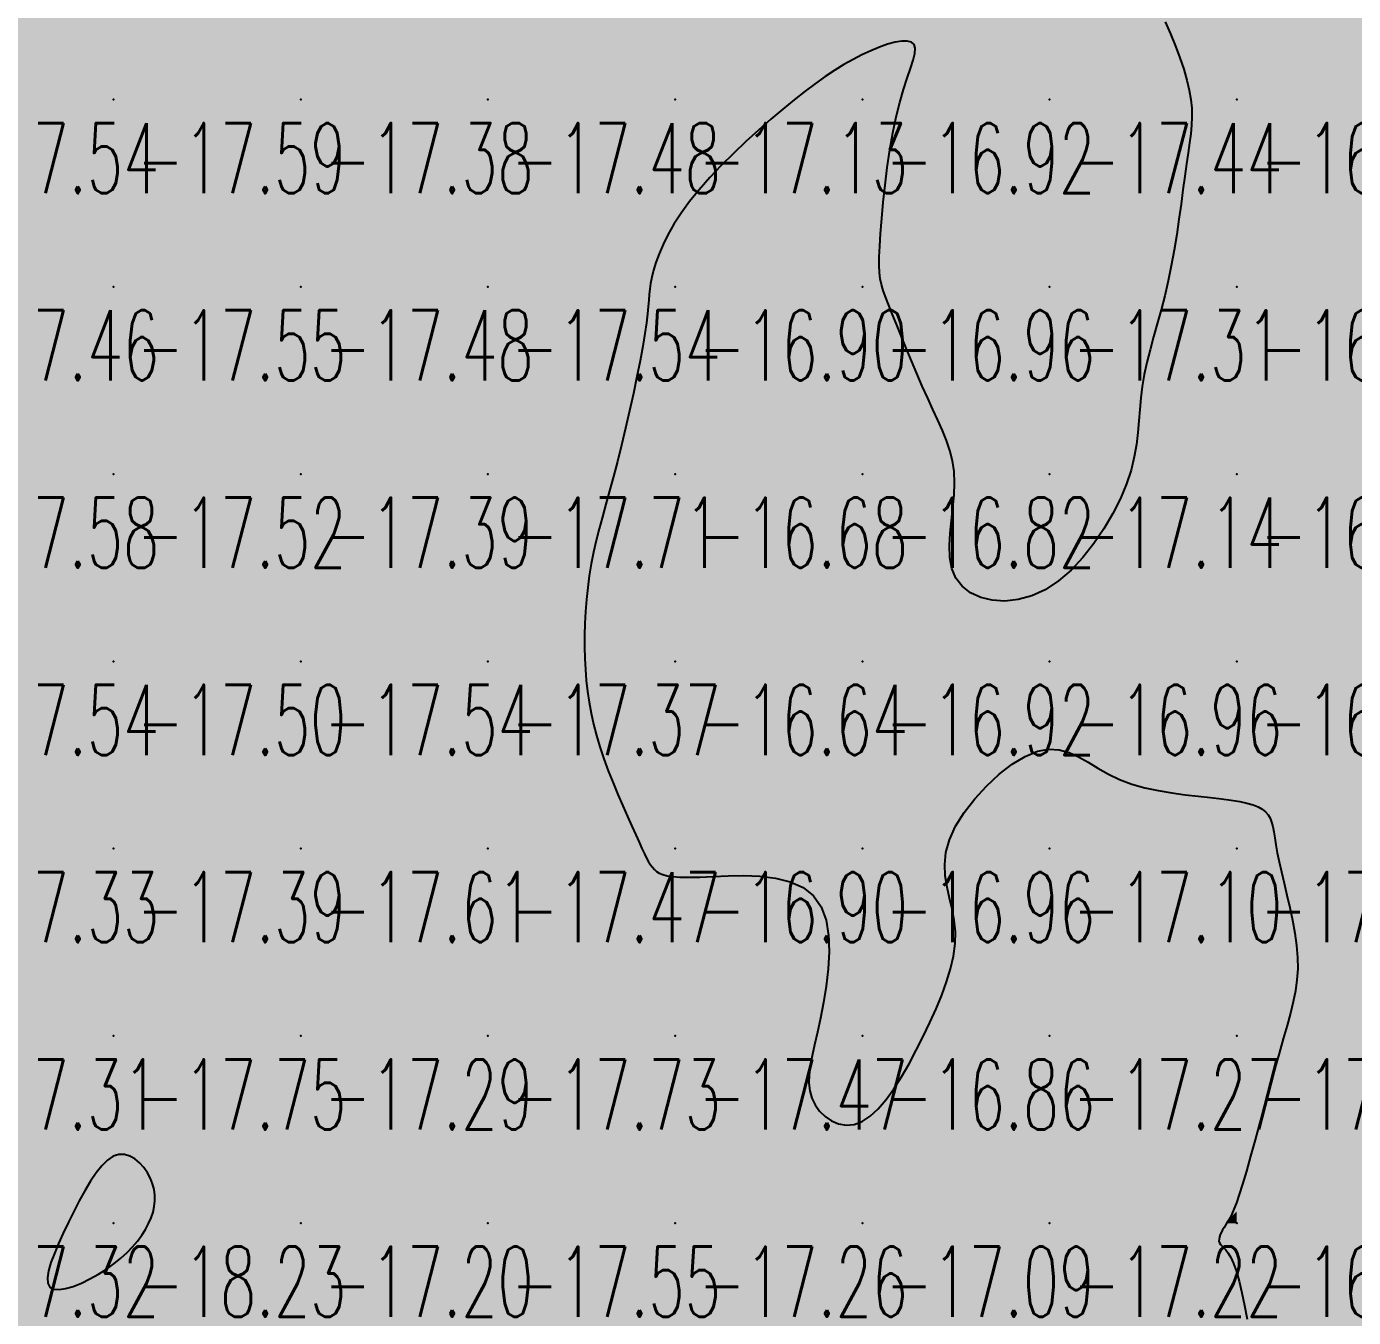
# Model space of a CAD drawing. Header units: millimetres. Extents: x 88261 to 90953, y 390274 to 392322.
# Drawn here: x 89345.6 to 89416.5, y 391672.2 to 391741.1 of the extents above; entities that cross this region are included whole.
import ezdxf
from ezdxf.enums import TextEntityAlignment as Align

# ---------------------------------------------------------------- set-up
doc = ezdxf.new("R2010")
doc.units = ezdxf.units.MM
doc.header["$LTSCALE"] = 25
for name, color, linetype in [('CN_03_00', 7, 'Continuous'), ('COTEAlt', 7, 'Continuous'), ('TN_COLORIAGE', 7, 'Continuous')]:
    doc.layers.add(name, color=color, linetype=linetype)
doc.styles.add('Simplex 1.0', font='Simplex.shx', dxfattribs={"width": 0.99, "height": 2.5})
doc.styles.get("Standard").update_dxf_attribs({"font": 'times.ttf'})

# ---------------------------------------------------------------- blocks, each defined once
blk = doc.blocks.new('COTE')
at = {"color": 0}
blk.add_point((0, 0), dxfattribs=at)
at = {"layer": 'COTEAlt'}
blk.add_attdef('ALT', text='', height=3.75, dxfattribs=at).set_placement((1.25, -1.25), align=Align.TOP_LEFT)

msp = doc.modelspace()

# ---------------------------------------------------------------- linework, layer by layer
at = {"layer": 'CN_03_00', "elevation": -17, "flags": 128}
msp.add_lwpolyline([(89406.431, 391741.391), (89406.714, 391740.742), (89406.976, 391740.098), (89407.212, 391739.467), (89407.416, 391738.858), (89407.585, 391738.279), (89407.713, 391737.739), (89407.798, 391737.241), (89407.843, 391736.775), (89407.853, 391736.326), (89407.833, 391735.879), (89407.789, 391735.418), (89407.726, 391734.929), (89407.649, 391734.397), (89407.563, 391733.806), (89407.473, 391733.147), (89407.377, 391732.427), (89407.274, 391731.659), (89407.163, 391730.856), (89407.04, 391730.031), (89406.904, 391729.197), (89406.753, 391728.366), (89406.586, 391727.553), (89406.402, 391726.766), (89406.206, 391726.006), (89406.006, 391725.273), (89405.809, 391724.563), (89405.622, 391723.875), (89405.453, 391723.207), (89405.309, 391722.558), (89405.196, 391721.925), (89405.119, 391721.306), (89405.066, 391720.694), (89405.02, 391720.081), (89404.967, 391719.458), (89404.89, 391718.819), (89404.773, 391718.154), (89404.601, 391717.457), (89404.359, 391716.719), (89404.034, 391715.937), (89403.631, 391715.129), (89403.157, 391714.32), (89402.621, 391713.533), (89402.032, 391712.79), (89401.396, 391712.116), (89400.722, 391711.535), (89400.019, 391711.068), (89399.297, 391710.736), (89398.571, 391710.536), (89397.863, 391710.459), (89397.191, 391710.5), (89396.573, 391710.651), (89396.03, 391710.905), (89395.58, 391711.254), (89395.242, 391711.69), (89395.029, 391712.207), (89394.923, 391712.788), (89394.899, 391713.419), (89394.935, 391714.083), (89395.005, 391714.766), (89395.085, 391715.452), (89395.15, 391716.124), (89395.177, 391716.768), (89395.146, 391717.372), (89395.059, 391717.943), (89394.923, 391718.493), (89394.744, 391719.031), (89394.529, 391719.569), (89394.286, 391720.118), (89394.02, 391720.689), (89393.739, 391721.294), (89393.449, 391721.939), (89393.156, 391722.611), (89392.866, 391723.294), (89392.583, 391723.971), (89392.314, 391724.627), (89392.065, 391725.244), (89391.84, 391725.805), (89391.646, 391726.294), (89391.487, 391726.703), (89391.361, 391727.05), (89391.266, 391727.364), (89391.2, 391727.672), (89391.161, 391728.003), (89391.146, 391728.383), (89391.153, 391728.841), (89391.18, 391729.404), (89391.224, 391730.091), (89391.286, 391730.884), (89391.366, 391731.754), (89391.465, 391732.676), (89391.583, 391733.621), (89391.72, 391734.562), (89391.877, 391735.471), (89392.054, 391736.322), (89392.25, 391737.092), (89392.452, 391737.777), (89392.647, 391738.379), (89392.82, 391738.899), (89392.957, 391739.337), (89393.045, 391739.696), (89393.068, 391739.977), (89393.013, 391740.18), (89392.869, 391740.308), (89392.645, 391740.367), (89392.351, 391740.363), (89391.998, 391740.303), (89391.598, 391740.192), (89391.163, 391740.038), (89390.702, 391739.848), (89390.229, 391739.626), (89389.751, 391739.379), (89389.268, 391739.106), (89388.774, 391738.802), (89388.265, 391738.466), (89387.738, 391738.094), (89387.188, 391737.683), (89386.612, 391737.231), (89386.004, 391736.734), (89385.363, 391736.192), (89384.701, 391735.611), (89384.029, 391735), (89383.363, 391734.367), (89382.714, 391733.721), (89382.097, 391733.071), (89381.525, 391732.424), (89381.01, 391731.79), (89380.564, 391731.176), (89380.184, 391730.587), (89379.865, 391730.025), (89379.602, 391729.495), (89379.389, 391728.999), (89379.221, 391728.541), (89379.093, 391728.125), (89379, 391727.754), (89378.936, 391727.427), (89378.894, 391727.127), (89378.865, 391726.835), (89378.841, 391726.528), (89378.814, 391726.187), (89378.777, 391725.79), (89378.721, 391725.317), (89378.638, 391724.748), (89378.523, 391724.068), (89378.377, 391723.293), (89378.207, 391722.445), (89378.017, 391721.549), (89377.812, 391720.625), (89377.598, 391719.697), (89377.379, 391718.787), (89377.161, 391717.918), (89376.948, 391717.107), (89376.743, 391716.351), (89376.547, 391715.64), (89376.362, 391714.965), (89376.19, 391714.317), (89376.032, 391713.687), (89375.89, 391713.066), (89375.766, 391712.444), (89375.662, 391711.815), (89375.577, 391711.179), (89375.51, 391710.54), (89375.46, 391709.9), (89375.428, 391709.263), (89375.412, 391708.632), (89375.411, 391708.01), (89375.426, 391707.399), (89375.455, 391706.803), (89375.5, 391706.217), (89375.564, 391705.637), (89375.648, 391705.059), (89375.754, 391704.478), (89375.884, 391703.89), (89376.041, 391703.29), (89376.227, 391702.675), (89376.441, 391702.041), (89376.678, 391701.399), (89376.931, 391700.758), (89377.19, 391700.131), (89377.448, 391699.528), (89377.698, 391698.961), (89377.932, 391698.44), (89378.142, 391697.978), (89378.322, 391697.581), (89378.476, 391697.247), (89378.609, 391696.967), (89378.725, 391696.734), (89378.831, 391696.542), (89378.932, 391696.382), (89379.033, 391696.247), (89379.139, 391696.13), (89379.257, 391696.026), (89379.4, 391695.933), (89379.582, 391695.855), (89379.817, 391695.792), (89380.119, 391695.745), (89380.503, 391695.717), (89380.983, 391695.709), (89381.573, 391695.722), (89382.278, 391695.754), (89383.072, 391695.787), (89383.917, 391695.797), (89384.777, 391695.763), (89385.616, 391695.661), (89386.399, 391695.469), (89387.087, 391695.164), (89387.647, 391694.724), (89388.049, 391694.136), (89388.307, 391693.42), (89388.442, 391692.608), (89388.474, 391691.731), (89388.426, 391690.82), (89388.317, 391689.905), (89388.171, 391689.017), (89388.006, 391688.187), (89387.844, 391687.439), (89387.695, 391686.771), (89387.566, 391686.173), (89387.468, 391685.637), (89387.408, 391685.152), (89387.395, 391684.711), (89387.439, 391684.303), (89387.546, 391683.919), (89387.724, 391683.555), (89387.966, 391683.22), (89388.262, 391682.93), (89388.604, 391682.7), (89388.981, 391682.543), (89389.386, 391682.475), (89389.808, 391682.511), (89390.238, 391682.664), (89390.668, 391682.946), (89391.096, 391683.343), (89391.518, 391683.839), (89391.935, 391684.418), (89392.343, 391685.061), (89392.741, 391685.753), (89393.128, 391686.477), (89393.501, 391687.215), (89393.857, 391687.954), (89394.19, 391688.687), (89394.491, 391689.412), (89394.751, 391690.125), (89394.962, 391690.824), (89395.116, 391691.506), (89395.205, 391692.167), (89395.22, 391692.805), (89395.158, 391693.418), (89395.044, 391694.014), (89394.907, 391694.601), (89394.776, 391695.188), (89394.68, 391695.785), (89394.649, 391696.399), (89394.713, 391697.041), (89394.901, 391697.718), (89395.232, 391698.434), (89395.691, 391699.169), (89396.249, 391699.894), (89396.88, 391700.583), (89397.558, 391701.209), (89398.256, 391701.745), (89398.946, 391702.164), (89399.603, 391702.439), (89400.206, 391702.553), (89400.763, 391702.523), (89401.29, 391702.38), (89401.801, 391702.15), (89402.311, 391701.862), (89402.835, 391701.544), (89403.389, 391701.225), (89403.987, 391700.932), (89404.639, 391700.689), (89405.333, 391700.492), (89406.052, 391700.336), (89406.78, 391700.213), (89407.499, 391700.115), (89408.194, 391700.035), (89408.845, 391699.965), (89409.438, 391699.899), (89409.959, 391699.829), (89410.409, 391699.753), (89410.793, 391699.668), (89411.118, 391699.573), (89411.388, 391699.465), (89411.61, 391699.342), (89411.787, 391699.202), (89411.925, 391699.043), (89412.032, 391698.863), (89412.112, 391698.656), (89412.176, 391698.416), (89412.23, 391698.139), (89412.283, 391697.818), (89412.342, 391697.448), (89412.415, 391697.024), (89412.51, 391696.54), (89412.633, 391695.994), (89412.775, 391695.395), (89412.928, 391694.756), (89413.081, 391694.091), (89413.224, 391693.412), (89413.348, 391692.732), (89413.442, 391692.065), (89413.497, 391691.423), (89413.504, 391690.814), (89413.466, 391690.228), (89413.387, 391689.649), (89413.27, 391689.062), (89413.119, 391688.449), (89412.94, 391687.797), (89412.735, 391687.088), (89412.508, 391686.308), (89412.264, 391685.448), (89412.009, 391684.528), (89411.748, 391683.577), (89411.487, 391682.623), (89411.231, 391681.693), (89410.987, 391680.816), (89410.761, 391680.019), (89410.557, 391679.33), (89410.381, 391678.771), (89410.23, 391678.329), (89410.101, 391677.987), (89409.989, 391677.727), (89409.891, 391677.53), (89409.804, 391677.379), (89409.723, 391677.254), (89409.645, 391677.138), (89409.568, 391677.017), (89409.493, 391676.889), (89409.426, 391676.759), (89409.368, 391676.629), (89409.325, 391676.504), (89409.301, 391676.386), (89409.298, 391676.279), (89409.321, 391676.187), (89409.372, 391676.11), (89409.449, 391676.033), (89409.548, 391675.941), (89409.665, 391675.817), (89409.795, 391675.644), (89409.936, 391675.405), (89410.083, 391675.084), (89410.233, 391674.664), (89410.381, 391674.135), (89410.527, 391673.517), (89410.668, 391672.837), (89410.803, 391672.122)], dxfattribs=at)
at = {"layer": 'CN_03_00', "elevation": -18, "flags": 128}
msp.add_lwpolyline([(89347.049, 391673.714), (89347.336, 391673.691), (89347.691, 391673.746), (89348.095, 391673.867), (89348.532, 391674.044), (89348.985, 391674.264), (89349.437, 391674.516), (89349.87, 391674.789), (89350.271, 391675.074), (89350.636, 391675.367), (89350.968, 391675.667), (89351.265, 391675.972), (89351.528, 391676.281), (89351.759, 391676.592), (89351.957, 391676.903), (89352.123, 391677.214), (89352.257, 391677.523), (89352.358, 391677.829), (89352.426, 391678.133), (89352.459, 391678.436), (89352.456, 391678.737), (89352.415, 391679.037), (89352.336, 391679.336), (89352.218, 391679.634), (89352.061, 391679.928), (89351.868, 391680.208), (89351.644, 391680.46), (89351.394, 391680.67), (89351.123, 391680.824), (89350.836, 391680.908), (89350.538, 391680.908), (89350.234, 391680.812), (89349.928, 391680.608), (89349.621, 391680.308), (89349.315, 391679.926), (89349.012, 391679.476), (89348.711, 391678.972), (89348.415, 391678.43), (89348.125, 391677.863), (89347.841, 391677.285), (89347.566, 391676.712), (89347.312, 391676.155), (89347.088, 391675.626), (89346.907, 391675.137), (89346.781, 391674.701), (89346.72, 391674.329), (89346.738, 391674.033), (89346.845, 391673.825), (89347.049, 391673.714)], close=True, dxfattribs=at)
at = {"layer": 'TN_COLORIAGE', "color": 193}
for points in [[(89340.249, 391747.239, -17.436), (89340.249, 391737.239, -17.436), (89350.249, 391747.239, -17.436)], [(89340.249, 391737.239, -17.436), (89350.249, 391737.239, -17.436), (89350.249, 391747.239, -17.436)], [(89350.249, 391747.239, -17.355), (89350.249, 391737.239, -17.355), (89360.249, 391747.239, -17.355)], [(89350.249, 391737.239, -17.355), (89360.249, 391737.239, -17.355), (89360.249, 391747.239, -17.355)], [(89360.249, 391737.239, -17.527), (89370.249, 391737.239, -17.527), (89370.249, 391747.239, -17.527)], [(89360.249, 391747.239, -17.527), (89360.249, 391737.239, -17.527), (89370.249, 391747.239, -17.527)], [(89370.249, 391737.239, -17.144), (89380.249, 391737.239, -17.144), (89380.249, 391747.239, -17.144)], [(89370.249, 391747.239, -17.144), (89370.249, 391737.239, -17.144), (89380.249, 391747.239, -17.144)], [(89380.249, 391747.239, -17.23), (89380.249, 391737.239, -17.23), (89390.249, 391747.239, -17.23)], [(89390.249, 391747.239, -17), (89390.249, 391739.882, -17), (89380.249, 391737.239, -17), (89386.381, 391737.239, -17)], [(89390.249, 391747.239, -17), (89390.249, 391739.882, -17), (89400.249, 391747.239, -17), (89393.999, 391740.989, -17)], [(89400.249, 391737.239, -17), (89391.832, 391737.239, -17), (89400.249, 391747.239, -17), (89393.999, 391740.989, -17)], [(89400.249, 391737.239, -17), (89405.895, 391742.886, -17), (89400.249, 391747.239, -17), (89403.14, 391747.239, -17)], [(89405.895, 391742.886, -17.439), (89408.196, 391737.239, -17.439), (89400.249, 391737.239, -17.439)], [(89340.249, 391727.239, -17.591), (89350.249, 391727.239, -17.591), (89350.249, 391737.239, -17.591)], [(89340.249, 391737.239, -17.591), (89340.249, 391727.239, -17.591), (89350.249, 391737.239, -17.591)], [(89350.249, 391727.239, -17.385), (89360.249, 391727.239, -17.385), (89360.249, 391737.239, -17.385)], [(89350.249, 391737.239, -17.385), (89350.249, 391727.239, -17.385), (89360.249, 391737.239, -17.385)], [(89360.249, 391737.239, -17.481), (89360.249, 391727.239, -17.481), (89370.249, 391737.239, -17.481)], [(89360.249, 391727.239, -17.481), (89370.249, 391727.239, -17.481), (89370.249, 391737.239, -17.481)], [(89370.249, 391737.239, -17.131), (89370.249, 391727.239, -17.131), (89380.249, 391737.239, -17.131)], [(89370.249, 391727.239, -17), (89378.685, 391727.239, -17), (89380.249, 391737.239, -17), (89380.249, 391731.565, -17)], [(89380.249, 391731.565, -17.131), (89386.381, 391737.239, -17.131), (89380.249, 391737.239, -17.131)], [(89400.249, 391737.239, -17), (89390.996, 391727.987, -17), (89400.249, 391727.239, -17), (89391.262, 391727.239, -17)], [(89391.832, 391737.239, -17.439), (89390.996, 391727.987, -17.439), (89400.249, 391737.239, -17.439)], [(89400.249, 391737.239, -17), (89408.196, 391737.239, -17), (89400.249, 391727.239, -17), (89407.599, 391734.59, -17)], [(89406.785, 391727.239, -17.314), (89407.599, 391734.59, -17.314), (89400.249, 391727.239, -17.314)], [(89340.249, 391717.239, -17.545), (89350.249, 391717.239, -17.545), (89350.249, 391727.239, -17.545)], [(89340.249, 391727.239, -17.545), (89340.249, 391717.239, -17.545), (89350.249, 391727.239, -17.545)], [(89350.249, 391727.239, -17.484), (89350.249, 391717.239, -17.484), (89360.249, 391727.239, -17.484)], [(89350.249, 391717.239, -17.484), (89360.249, 391717.239, -17.484), (89360.249, 391727.239, -17.484)], [(89360.249, 391727.239, -17.538), (89360.249, 391717.239, -17.538), (89370.249, 391727.239, -17.538)], [(89360.249, 391717.239, -17.538), (89370.249, 391717.239, -17.538), (89370.249, 391727.239, -17.538)], [(89370.249, 391717.239, -17), (89379.011, 391726.002, -17), (89370.249, 391727.239, -17), (89378.685, 391727.239, -17)], [(89393.831, 391720.822, -17.314), (89391.262, 391727.239, -17.314), (89400.249, 391727.239, -17.314)], [(89400.249, 391727.239, -17), (89393.831, 391720.822, -17), (89400.249, 391717.239, -17), (89395.848, 391717.239, -17)], [(89400.249, 391727.239, -17), (89406.785, 391727.239, -17), (89400.249, 391717.239, -17), (89404.778, 391721.768, -17)], [(89377.1, 391717.239, -17.706), (89379.011, 391726.002, -17.706), (89370.249, 391717.239, -17.706)], [(89404.778, 391721.768, -17.138), (89405.282, 391717.239, -17.138), (89400.249, 391717.239, -17.138)], [(89340.249, 391717.239, -17.525), (89340.249, 391707.239, -17.525), (89350.249, 391717.239, -17.525)], [(89340.249, 391707.239, -17.525), (89350.249, 391707.239, -17.525), (89350.249, 391717.239, -17.525)], [(89350.249, 391707.239, -17.392), (89360.249, 391707.239, -17.392), (89360.249, 391717.239, -17.392)], [(89350.249, 391717.239, -17.392), (89350.249, 391707.239, -17.392), (89360.249, 391717.239, -17.392)], [(89360.249, 391717.239, -17.706), (89360.249, 391707.239, -17.706), (89370.249, 391717.239, -17.706)], [(89360.249, 391707.239, -17.706), (89370.249, 391707.239, -17.706), (89370.249, 391717.239, -17.706)], [(89370.249, 391717.239, -17), (89377.1, 391717.239, -17), (89370.249, 391707.239, -17), (89375.556, 391712.546, -17)], [(89393.839, 391710.829, -17.138), (89400.249, 391709.585, -17.138), (89400.249, 391717.239, -17.138)], [(89395.848, 391717.239, -17.138), (89393.839, 391710.829, -17.138), (89400.249, 391717.239, -17.138)], [(89405.282, 391717.239, -17.138), (89400.249, 391709.585, -17.138), (89400.249, 391717.239, -17.138)], [(89375.274, 391707.239, -17.367), (89375.556, 391712.546, -17.367), (89370.249, 391707.239, -17.367)], [(89340.249, 391697.239, -17.502), (89350.249, 391697.239, -17.502), (89350.249, 391707.239, -17.502)], [(89340.249, 391707.239, -17.502), (89340.249, 391697.239, -17.502), (89350.249, 391707.239, -17.502)], [(89350.249, 391707.239, -17.541), (89350.249, 391697.239, -17.541), (89360.249, 391707.239, -17.541)], [(89350.249, 391697.239, -17.541), (89360.249, 391697.239, -17.541), (89360.249, 391707.239, -17.541)], [(89360.249, 391697.239, -17.367), (89370.249, 391697.239, -17.367), (89370.249, 391707.239, -17.367)], [(89360.249, 391707.239, -17.367), (89360.249, 391697.239, -17.367), (89370.249, 391707.239, -17.367)], [(89370.249, 391697.239, -17), (89375.902, 391702.892, -17), (89370.249, 391707.239, -17), (89375.274, 391707.239, -17)], [(89393.264, 391697.239, -17.1), (89400.249, 391704.262, -17.1), (89400.249, 391697.239, -17.1)], [(89403.356, 391700.347, -17.1), (89400.249, 391704.262, -17.1), (89400.249, 391697.239, -17.1)], [(89375.902, 391702.892, -17.472), (89378.481, 391697.239, -17.472), (89370.249, 391697.239, -17.472)], [(89400.249, 391697.239, -17), (89403.356, 391700.347, -17), (89410.249, 391697.239, -17), (89410.249, 391699.944, -17)], [(89412.279, 391699.269, -17.082), (89410.249, 391699.944, -17.082), (89410.249, 391697.239, -17.082)], [(89412.19, 391697.239, -17.082), (89412.279, 391699.269, -17.082), (89410.249, 391697.239, -17.082)], [(89340.249, 391687.239, -17.395), (89350.249, 391687.239, -17.395), (89350.249, 391697.239, -17.395)], [(89340.249, 391697.239, -17.395), (89340.249, 391687.239, -17.395), (89350.249, 391697.239, -17.395)], [(89350.249, 391687.239, -17.607), (89360.249, 391687.239, -17.607), (89360.249, 391697.239, -17.607)], [(89350.249, 391697.239, -17.607), (89350.249, 391687.239, -17.607), (89360.249, 391697.239, -17.607)], [(89360.249, 391687.239, -17.472), (89370.249, 391687.239, -17.472), (89370.249, 391697.239, -17.472)], [(89360.249, 391697.239, -17.472), (89360.249, 391687.239, -17.472), (89370.249, 391697.239, -17.472)], [(89370.249, 391687.239, -17), (89379.026, 391696.016, -17), (89370.249, 391697.239, -17), (89378.481, 391697.239, -17)], [(89396.097, 391693.088, -17.1), (89393.264, 391697.239, -17.1), (89400.249, 391697.239, -17.1)], [(89400.249, 391687.239, -17), (89393.665, 391687.239, -17), (89400.249, 391697.239, -17), (89396.097, 391693.088, -17)], [(89400.249, 391687.239, -17.082), (89410.249, 391687.239, -17.082), (89410.249, 391697.239, -17.082)], [(89400.249, 391697.239, -17.082), (89400.249, 391687.239, -17.082), (89410.249, 391697.239, -17.082)], [(89410.249, 391687.239, -17), (89414.024, 391691.014, -17), (89410.249, 391697.239, -17), (89412.19, 391697.239, -17)], [(89387.964, 391687.239, -17.474), (89389.417, 391696.407, -17.474), (89380.249, 391687.239, -17.474)], [(89380.249, 391695.477, -17.474), (89389.417, 391696.407, -17.474), (89380.249, 391687.239, -17.474)], [(89370.249, 391687.239, -17), (89379.026, 391696.016, -17), (89380.249, 391687.239, -17), (89380.249, 391695.477, -17)], [(89412.694, 391687.239, -17.206), (89414.024, 391691.014, -17.206), (89410.249, 391687.239, -17.206)], [(89350.249, 391681.997, -17.32), (89347.757, 391677.239, -17.32), (89350.249, 391687.239, -17.32), (89340.249, 391677.239, -17.32)], [(89340.249, 391687.239, -17.751), (89340.249, 391677.239, -17.751), (89350.249, 391687.239, -17.751)], [(89350.249, 391681.997, -17.286), (89352.651, 391679.641, -17.286), (89350.249, 391687.239, -17.286), (89360.249, 391687.239, -17.286)], [(89352.651, 391679.641, -17.205), (89352.459, 391677.239, -17.205), (89360.249, 391687.239, -17.205), (89360.249, 391677.239, -17.205)], [(89360.249, 391687.239, -17.728), (89360.249, 391677.239, -17.728), (89370.249, 391687.239, -17.728)], [(89360.249, 391677.239, -17.728), (89370.249, 391677.239, -17.728), (89370.249, 391687.239, -17.728)], [(89370.249, 391677.239, -17.474), (89380.249, 391677.239, -17.474), (89380.249, 391687.239, -17.474)], [(89370.249, 391687.239, -17.474), (89370.249, 391677.239, -17.474), (89380.249, 391687.239, -17.474)], [(89380.249, 391687.239, -17), (89387.964, 391687.239, -17), (89380.249, 391677.239, -17), (89386.766, 391683.757, -17)], [(89400.249, 391687.239, -17), (89393.665, 391687.239, -17), (89390.249, 391677.239, -17), (89390.249, 391681.247, -17)], [(89390.249, 391677.239, -17.271), (89400.249, 391677.239, -17.271), (89400.249, 391687.239, -17.271)], [(89400.249, 391677.239, -17), (89409.655, 391677.239, -17), (89410.249, 391687.239, -17), (89410.249, 391677.876, -17)], [(89400.249, 391687.239, -17.206), (89400.249, 391677.239, -17.206), (89410.249, 391687.239, -17.206)], [(89412.694, 391687.239, -17.206), (89410.249, 391677.876, -17.206), (89410.249, 391687.239, -17.206)], [(89380.249, 391677.239, -17), (89386.766, 391683.757, -17), (89390.249, 391677.239, -17), (89390.249, 391681.247, -17)], [(89345.766, 391672.757, -17.32), (89347.757, 391677.239, -17.32), (89340.249, 391667.239, -17.32), (89340.249, 391677.239, -17.32)], [(89350.249, 391667.239, -17.205), (89360.249, 391667.239, -17.205), (89360.249, 391677.239, -17.205)], [(89350.249, 391674.685, -17.205), (89352.459, 391677.239, -17.205), (89350.249, 391667.239, -17.205), (89360.249, 391677.239, -17.205)], [(89360.249, 391677.239, -17.548), (89360.249, 391667.239, -17.548), (89370.249, 391677.239, -17.548)], [(89360.249, 391667.239, -17.548), (89370.249, 391667.239, -17.548), (89370.249, 391677.239, -17.548)], [(89370.249, 391677.239, -17.263), (89370.249, 391667.239, -17.263), (89380.249, 391677.239, -17.263)], [(89370.249, 391667.239, -17.263), (89380.249, 391667.239, -17.263), (89380.249, 391677.239, -17.263)], [(89380.249, 391677.239, -17.094), (89380.249, 391667.239, -17.094), (89390.249, 391677.239, -17.094)], [(89380.249, 391667.239, -17), (89388.05, 391667.239, -17), (89390.249, 391677.239, -17), (89390.249, 391670.742, -17)], [(89400.249, 391677.239, -17), (89392.105, 391669.096, -17), (89390.249, 391677.239, -17), (89390.249, 391670.742, -17)], [(89400.249, 391677.239, -17), (89392.105, 391669.096, -17), (89400.249, 391667.239, -17), (89393.636, 391667.239, -17)], [(89400.249, 391677.239, -17), (89409.655, 391677.239, -17), (89400.249, 391667.239, -17), (89409.006, 391675.996, -17)], [(89400.249, 391667.239, -17), (89409.006, 391675.996, -17), (89410.249, 391667.239, -17), (89410.249, 391675.899, -17)], [(89411.397, 391668.388, -17.091), (89410.249, 391675.899, -17.091), (89410.249, 391667.239, -17.091)], [(89345.766, 391672.757, -17.342), (89350.249, 391674.685, -17.342), (89340.249, 391667.239, -17.342), (89350.249, 391667.239, -17.342)]]:
    msp.add_solid(points, dxfattribs=at)
at = {"layer": 'TN_COLORIAGE', "color": 183}
for points in [[(89408.196, 391737.239, -16.662), (89405.895, 391742.886, -16.662), (89410.249, 391737.239, -16.662), (89410.249, 391747.239, -16.662)], [(89410.249, 391737.239, -16.91), (89420.249, 391737.239, -16.91), (89420.249, 391747.239, -16.91)], [(89410.249, 391747.239, -16.91), (89410.249, 391737.239, -16.91), (89420.249, 391747.239, -16.91)], [(89393.999, 391740.989, -16.917), (89390.249, 391739.882, -16.917), (89390.249, 391737.239, -16.917)], [(89393.999, 391740.989, -16.917), (89391.832, 391737.239, -16.917), (89390.249, 391737.239, -16.917)], [(89386.381, 391737.239, -16.917), (89390.249, 391739.882, -16.917), (89390.249, 391737.239, -16.917)], [(89386.381, 391737.239, -16.9), (89380.249, 391731.565, -16.9), (89390.249, 391737.239, -16.9), (89380.249, 391727.239, -16.9)], [(89380.249, 391727.239, -16.917), (89390.249, 391727.239, -16.917), (89390.249, 391737.239, -16.917)], [(89390.996, 391727.987, -16.917), (89391.832, 391737.239, -16.917), (89390.249, 391727.239, -16.917), (89390.249, 391737.239, -16.917)], [(89407.599, 391734.59, -16.834), (89406.785, 391727.239, -16.834), (89410.249, 391737.239, -16.834), (89410.249, 391727.239, -16.834)], [(89407.599, 391734.59, -16.887), (89408.196, 391737.239, -16.887), (89410.249, 391737.239, -16.887)], [(89410.249, 391727.239, -16.411), (89420.249, 391727.239, -16.411), (89420.249, 391737.239, -16.411)], [(89410.249, 391737.239, -16.411), (89410.249, 391727.239, -16.411), (89420.249, 391737.239, -16.411)], [(89380.249, 391731.565, -16.9), (89378.685, 391727.239, -16.9), (89380.249, 391727.239, -16.9)], [(89391.262, 391727.239, -16.965), (89390.996, 391727.987, -16.965), (89390.249, 391727.239, -16.965)], [(89379.011, 391726.002, -16.676), (89377.1, 391717.239, -16.676), (89380.249, 391727.239, -16.676), (89380.249, 391717.239, -16.676)], [(89378.685, 391727.239, -16.9), (89379.011, 391726.002, -16.9), (89380.249, 391727.239, -16.9)], [(89380.249, 391727.239, -16.965), (89380.249, 391717.239, -16.965), (89390.249, 391727.239, -16.965)], [(89380.249, 391717.239, -16.965), (89390.249, 391717.239, -16.965), (89390.249, 391727.239, -16.965)], [(89391.262, 391727.239, -16.825), (89393.831, 391720.822, -16.825), (89390.249, 391727.239, -16.825), (89390.249, 391717.239, -16.825)], [(89405.282, 391717.239, -16.834), (89404.778, 391721.768, -16.834), (89410.249, 391717.239, -16.834), (89410.249, 391727.239, -16.834)], [(89404.778, 391721.768, -16.834), (89406.785, 391727.239, -16.834), (89410.249, 391727.239, -16.834)], [(89410.249, 391717.239, -16.625), (89420.249, 391717.239, -16.625), (89420.249, 391727.239, -16.625)], [(89410.249, 391727.239, -16.625), (89410.249, 391717.239, -16.625), (89420.249, 391727.239, -16.625)], [(89395.848, 391717.239, -16.825), (89393.831, 391720.822, -16.825), (89390.249, 391717.239, -16.825)], [(89375.556, 391712.546, -16.637), (89375.274, 391707.239, -16.637), (89380.249, 391717.239, -16.637), (89380.249, 391707.239, -16.637)], [(89375.556, 391712.546, -16.676), (89377.1, 391717.239, -16.676), (89380.249, 391717.239, -16.676)], [(89380.249, 391717.239, -16.825), (89380.249, 391707.239, -16.825), (89390.249, 391717.239, -16.825)], [(89380.249, 391707.239, -16.825), (89390.249, 391707.239, -16.825), (89390.249, 391717.239, -16.825)], [(89393.839, 391710.829, -16.825), (89395.848, 391717.239, -16.825), (89390.249, 391707.239, -16.825), (89390.249, 391717.239, -16.825)], [(89400.249, 391707.239, -16.864), (89410.249, 391707.239, -16.864), (89410.249, 391717.239, -16.864)], [(89400.249, 391709.585, -16.864), (89405.282, 391717.239, -16.864), (89400.249, 391707.239, -16.864), (89410.249, 391717.239, -16.864)], [(89410.249, 391707.239, -16.738), (89420.249, 391707.239, -16.738), (89420.249, 391717.239, -16.738)], [(89410.249, 391717.239, -16.738), (89410.249, 391707.239, -16.738), (89420.249, 391717.239, -16.738)], [(89400.249, 391709.585, -16.923), (89393.839, 391710.829, -16.923), (89400.249, 391707.239, -16.923), (89390.249, 391707.239, -16.923)], [(89375.274, 391707.239, -16.637), (89375.902, 391702.892, -16.637), (89380.249, 391707.239, -16.637)], [(89378.481, 391697.239, -16.637), (89375.902, 391702.892, -16.637), (89380.249, 391697.239, -16.637), (89380.249, 391707.239, -16.637)], [(89380.249, 391697.239, -16.923), (89390.249, 391697.239, -16.923), (89390.249, 391707.239, -16.923)], [(89380.249, 391707.239, -16.923), (89380.249, 391697.239, -16.923), (89390.249, 391707.239, -16.923)], [(89390.249, 391707.239, -16.958), (89390.249, 391697.239, -16.958), (89400.249, 391707.239, -16.958)], [(89400.249, 391704.262, -16.957), (89393.264, 391697.239, -16.957), (89400.249, 391707.239, -16.957), (89390.249, 391697.239, -16.957)], [(89400.249, 391704.262, -16.779), (89403.356, 391700.347, -16.779), (89400.249, 391707.239, -16.779), (89410.249, 391707.239, -16.779)], [(89410.249, 391699.944, -16.779), (89403.356, 391700.347, -16.779), (89410.249, 391707.239, -16.779)], [(89410.249, 391699.944, -16.678), (89412.279, 391699.269, -16.678), (89410.249, 391707.239, -16.678), (89420.249, 391707.239, -16.678)], [(89412.279, 391699.269, -16.66), (89412.19, 391697.239, -16.66), (89420.249, 391707.239, -16.66), (89420.249, 391697.239, -16.66)], [(89378.481, 391697.239, -16.899), (89379.026, 391696.016, -16.899), (89380.249, 391697.239, -16.899)], [(89380.249, 391695.477, -16.899), (89379.026, 391696.016, -16.899), (89380.249, 391697.239, -16.899)], [(89389.417, 391696.407, -16.899), (89380.249, 391695.477, -16.899), (89390.249, 391697.239, -16.899), (89380.249, 391697.239, -16.899)], [(89389.417, 391696.407, -16.86), (89387.964, 391687.239, -16.86), (89390.249, 391697.239, -16.86), (89390.249, 391687.239, -16.86)], [(89393.264, 391697.239, -16.86), (89396.097, 391693.088, -16.86), (89390.249, 391697.239, -16.86), (89390.249, 391687.239, -16.86)], [(89412.19, 391697.239, -16.66), (89414.024, 391691.014, -16.66), (89420.249, 391697.239, -16.66)], [(89414.024, 391691.014, -16.362), (89412.694, 391687.239, -16.362), (89420.249, 391697.239, -16.362), (89420.249, 391687.239, -16.362)], [(89396.097, 391693.088, -16.86), (89393.665, 391687.239, -16.86), (89390.249, 391687.239, -16.86)], [(89386.766, 391683.757, -16.86), (89387.964, 391687.239, -16.86), (89390.249, 391687.239, -16.86)], [(89390.249, 391681.247, -16.86), (89386.766, 391683.757, -16.86), (89390.249, 391687.239, -16.86)], [(89390.249, 391681.247, -16.86), (89393.665, 391687.239, -16.86), (89390.249, 391687.239, -16.86)], [(89410.249, 391677.876, -16.362), (89412.694, 391687.239, -16.362), (89410.249, 391677.239, -16.362), (89420.249, 391687.239, -16.362)], [(89410.249, 391677.239, -16.362), (89420.249, 391677.239, -16.362), (89420.249, 391687.239, -16.362)], [(89410.249, 391677.876, -16.986), (89409.655, 391677.239, -16.986), (89410.249, 391677.239, -16.986)], [(89409.006, 391675.996, -16.986), (89409.655, 391677.239, -16.986), (89410.249, 391677.239, -16.986)], [(89410.249, 391675.899, -16.986), (89409.006, 391675.996, -16.986), (89410.249, 391677.239, -16.986)], [(89410.249, 391675.899, -16.301), (89411.397, 391668.388, -16.301), (89410.249, 391677.239, -16.301), (89420.249, 391677.239, -16.301)], [(89411.66, 391667.239, -16.301), (89411.397, 391668.388, -16.301), (89420.249, 391667.239, -16.301), (89420.249, 391677.239, -16.301)]]:
    msp.add_solid(points, dxfattribs=at)
at = {"layer": 'TN_COLORIAGE', "color": 203}
for points in [[(89347.757, 391677.239, -18.226), (89350.249, 391681.997, -18.226), (89350.249, 391677.239, -18.226)], [(89352.651, 391679.641, -18.226), (89350.249, 391681.997, -18.226), (89350.249, 391677.239, -18.226)], [(89352.459, 391677.239, -18.226), (89352.651, 391679.641, -18.226), (89350.249, 391677.239, -18.226)], [(89350.249, 391674.685, -18.226), (89345.766, 391672.757, -18.226), (89350.249, 391677.239, -18.226)], [(89347.757, 391677.239, -18.226), (89345.766, 391672.757, -18.226), (89350.249, 391677.239, -18.226)], [(89352.459, 391677.239, -18.226), (89350.249, 391674.685, -18.226), (89350.249, 391677.239, -18.226)]]:
    msp.add_solid(points, dxfattribs=at)

# ---------------------------------------------------------------- block references
at = {"layer": 'COTEAlt'}
ref = msp.add_blockref('COTE', (89340.249, 391737.239), dxfattribs=at)
ref.add_attrib('ALT', '-17.54', dxfattribs={"height": 3.75, "style": 'Simplex 1.0', "width": 0.6}).set_placement((89341.499, 391735.989), align=Align.TOP_LEFT)
ref = msp.add_blockref('COTE', (89350.249, 391737.239), dxfattribs=at)
ref.add_attrib('ALT', '-17.59', dxfattribs={"height": 3.75, "style": 'Simplex 1.0', "width": 0.6}).set_placement((89351.499, 391735.989), align=Align.TOP_LEFT)
ref = msp.add_blockref('COTE', (89360.249, 391737.239), dxfattribs=at)
ref.add_attrib('ALT', '-17.38', dxfattribs={"height": 3.75, "style": 'Simplex 1.0', "width": 0.6}).set_placement((89361.499, 391735.989), align=Align.TOP_LEFT)
ref = msp.add_blockref('COTE', (89370.249, 391737.239), dxfattribs=at)
ref.add_attrib('ALT', '-17.48', dxfattribs={"height": 3.75, "style": 'Simplex 1.0', "width": 0.6}).set_placement((89371.499, 391735.989), align=Align.TOP_LEFT)
ref = msp.add_blockref('COTE', (89380.249, 391737.239), dxfattribs=at)
ref.add_attrib('ALT', '-17.13', dxfattribs={"height": 3.75, "style": 'Simplex 1.0', "width": 0.6}).set_placement((89381.499, 391735.989), align=Align.TOP_LEFT)
ref = msp.add_blockref('COTE', (89390.249, 391737.239), dxfattribs=at)
ref.add_attrib('ALT', '-16.92', dxfattribs={"height": 3.75, "style": 'Simplex 1.0', "width": 0.6}).set_placement((89391.499, 391735.989), align=Align.TOP_LEFT)
ref = msp.add_blockref('COTE', (89400.249, 391737.239), dxfattribs=at)
ref.add_attrib('ALT', '-17.44', dxfattribs={"height": 3.75, "style": 'Simplex 1.0', "width": 0.6}).set_placement((89401.499, 391735.989), align=Align.TOP_LEFT)
ref = msp.add_blockref('COTE', (89410.249, 391737.239), dxfattribs=at)
ref.add_attrib('ALT', '-16.89', dxfattribs={"height": 3.75, "style": 'Simplex 1.0', "width": 0.6}).set_placement((89411.499, 391735.989), align=Align.TOP_LEFT)
ref = msp.add_blockref('COTE', (89340.249, 391727.239), dxfattribs=at)
ref.add_attrib('ALT', '-17.46', dxfattribs={"height": 3.75, "style": 'Simplex 1.0', "width": 0.6}).set_placement((89341.499, 391725.989), align=Align.TOP_LEFT)
ref = msp.add_blockref('COTE', (89350.249, 391727.239), dxfattribs=at)
ref.add_attrib('ALT', '-17.55', dxfattribs={"height": 3.75, "style": 'Simplex 1.0', "width": 0.6}).set_placement((89351.499, 391725.989), align=Align.TOP_LEFT)
ref = msp.add_blockref('COTE', (89360.249, 391727.239), dxfattribs=at)
ref.add_attrib('ALT', '-17.48', dxfattribs={"height": 3.75, "style": 'Simplex 1.0', "width": 0.6}).set_placement((89361.499, 391725.989), align=Align.TOP_LEFT)
ref = msp.add_blockref('COTE', (89370.249, 391727.239), dxfattribs=at)
ref.add_attrib('ALT', '-17.54', dxfattribs={"height": 3.75, "style": 'Simplex 1.0', "width": 0.6}).set_placement((89371.499, 391725.989), align=Align.TOP_LEFT)
ref = msp.add_blockref('COTE', (89380.249, 391727.239), dxfattribs=at)
ref.add_attrib('ALT', '-16.90', dxfattribs={"height": 3.75, "style": 'Simplex 1.0', "width": 0.6}).set_placement((89381.499, 391725.989), align=Align.TOP_LEFT)
ref = msp.add_blockref('COTE', (89390.249, 391727.239), dxfattribs=at)
ref.add_attrib('ALT', '-16.96', dxfattribs={"height": 3.75, "style": 'Simplex 1.0', "width": 0.6}).set_placement((89391.499, 391725.989), align=Align.TOP_LEFT)
ref = msp.add_blockref('COTE', (89400.249, 391727.239), dxfattribs=at)
ref.add_attrib('ALT', '-17.31', dxfattribs={"height": 3.75, "style": 'Simplex 1.0', "width": 0.6}).set_placement((89401.499, 391725.989), align=Align.TOP_LEFT)
ref = msp.add_blockref('COTE', (89410.249, 391727.239), dxfattribs=at)
ref.add_attrib('ALT', '-16.83', dxfattribs={"height": 3.75, "style": 'Simplex 1.0', "width": 0.6}).set_placement((89411.499, 391725.989), align=Align.TOP_LEFT)
ref = msp.add_blockref('COTE', (89340.249, 391717.239), dxfattribs=at)
ref.add_attrib('ALT', '-17.58', dxfattribs={"height": 3.75, "style": 'Simplex 1.0', "width": 0.6}).set_placement((89341.499, 391715.989), align=Align.TOP_LEFT)
ref = msp.add_blockref('COTE', (89350.249, 391717.239), dxfattribs=at)
ref.add_attrib('ALT', '-17.52', dxfattribs={"height": 3.75, "style": 'Simplex 1.0', "width": 0.6}).set_placement((89351.499, 391715.989), align=Align.TOP_LEFT)
ref = msp.add_blockref('COTE', (89360.249, 391717.239), dxfattribs=at)
ref.add_attrib('ALT', '-17.39', dxfattribs={"height": 3.75, "style": 'Simplex 1.0', "width": 0.6}).set_placement((89361.499, 391715.989), align=Align.TOP_LEFT)
ref = msp.add_blockref('COTE', (89370.249, 391717.239), dxfattribs=at)
ref.add_attrib('ALT', '-17.71', dxfattribs={"height": 3.75, "style": 'Simplex 1.0', "width": 0.6}).set_placement((89371.499, 391715.989), align=Align.TOP_LEFT)
ref = msp.add_blockref('COTE', (89380.249, 391717.239), dxfattribs=at)
ref.add_attrib('ALT', '-16.68', dxfattribs={"height": 3.75, "style": 'Simplex 1.0', "width": 0.6}).set_placement((89381.499, 391715.989), align=Align.TOP_LEFT)
ref = msp.add_blockref('COTE', (89390.249, 391717.239), dxfattribs=at)
ref.add_attrib('ALT', '-16.82', dxfattribs={"height": 3.75, "style": 'Simplex 1.0', "width": 0.6}).set_placement((89391.499, 391715.989), align=Align.TOP_LEFT)
ref = msp.add_blockref('COTE', (89400.249, 391717.239), dxfattribs=at)
ref.add_attrib('ALT', '-17.14', dxfattribs={"height": 3.75, "style": 'Simplex 1.0', "width": 0.6}).set_placement((89401.499, 391715.989), align=Align.TOP_LEFT)
ref = msp.add_blockref('COTE', (89410.249, 391717.239), dxfattribs=at)
ref.add_attrib('ALT', '-16.86', dxfattribs={"height": 3.75, "style": 'Simplex 1.0', "width": 0.6}).set_placement((89411.499, 391715.989), align=Align.TOP_LEFT)
ref = msp.add_blockref('COTE', (89340.249, 391707.239), dxfattribs=at)
ref.add_attrib('ALT', '-17.54', dxfattribs={"height": 3.75, "style": 'Simplex 1.0', "width": 0.6}).set_placement((89341.499, 391705.989), align=Align.TOP_LEFT)
ref = msp.add_blockref('COTE', (89350.249, 391707.239), dxfattribs=at)
ref.add_attrib('ALT', '-17.50', dxfattribs={"height": 3.75, "style": 'Simplex 1.0', "width": 0.6}).set_placement((89351.499, 391705.989), align=Align.TOP_LEFT)
ref = msp.add_blockref('COTE', (89360.249, 391707.239), dxfattribs=at)
ref.add_attrib('ALT', '-17.54', dxfattribs={"height": 3.75, "style": 'Simplex 1.0', "width": 0.6}).set_placement((89361.499, 391705.989), align=Align.TOP_LEFT)
ref = msp.add_blockref('COTE', (89370.249, 391707.239), dxfattribs=at)
ref.add_attrib('ALT', '-17.37', dxfattribs={"height": 3.75, "style": 'Simplex 1.0', "width": 0.6}).set_placement((89371.499, 391705.989), align=Align.TOP_LEFT)
ref = msp.add_blockref('COTE', (89380.249, 391707.239), dxfattribs=at)
ref.add_attrib('ALT', '-16.64', dxfattribs={"height": 3.75, "style": 'Simplex 1.0', "width": 0.6}).set_placement((89381.499, 391705.989), align=Align.TOP_LEFT)
ref = msp.add_blockref('COTE', (89390.249, 391707.239), dxfattribs=at)
ref.add_attrib('ALT', '-16.92', dxfattribs={"height": 3.75, "style": 'Simplex 1.0', "width": 0.6}).set_placement((89391.499, 391705.989), align=Align.TOP_LEFT)
ref = msp.add_blockref('COTE', (89400.249, 391707.239), dxfattribs=at)
ref.add_attrib('ALT', '-16.96', dxfattribs={"height": 3.75, "style": 'Simplex 1.0', "width": 0.6}).set_placement((89401.499, 391705.989), align=Align.TOP_LEFT)
ref = msp.add_blockref('COTE', (89410.249, 391707.239), dxfattribs=at)
ref.add_attrib('ALT', '-16.78', dxfattribs={"height": 3.75, "style": 'Simplex 1.0', "width": 0.6}).set_placement((89411.499, 391705.989), align=Align.TOP_LEFT)
ref = msp.add_blockref('COTE', (89340.249, 391697.239), dxfattribs=at)
ref.add_attrib('ALT', '-17.33', dxfattribs={"height": 3.75, "style": 'Simplex 1.0', "width": 0.6}).set_placement((89341.499, 391695.989), align=Align.TOP_LEFT)
ref = msp.add_blockref('COTE', (89350.249, 391697.239), dxfattribs=at)
ref.add_attrib('ALT', '-17.39', dxfattribs={"height": 3.75, "style": 'Simplex 1.0', "width": 0.6}).set_placement((89351.499, 391695.989), align=Align.TOP_LEFT)
ref = msp.add_blockref('COTE', (89360.249, 391697.239), dxfattribs=at)
ref.add_attrib('ALT', '-17.61', dxfattribs={"height": 3.75, "style": 'Simplex 1.0', "width": 0.6}).set_placement((89361.499, 391695.989), align=Align.TOP_LEFT)
ref = msp.add_blockref('COTE', (89370.249, 391697.239), dxfattribs=at)
ref.add_attrib('ALT', '-17.47', dxfattribs={"height": 3.75, "style": 'Simplex 1.0', "width": 0.6}).set_placement((89371.499, 391695.989), align=Align.TOP_LEFT)
ref = msp.add_blockref('COTE', (89380.249, 391697.239), dxfattribs=at)
ref.add_attrib('ALT', '-16.90', dxfattribs={"height": 3.75, "style": 'Simplex 1.0', "width": 0.6}).set_placement((89381.499, 391695.989), align=Align.TOP_LEFT)
ref = msp.add_blockref('COTE', (89390.249, 391697.239), dxfattribs=at)
ref.add_attrib('ALT', '-16.96', dxfattribs={"height": 3.75, "style": 'Simplex 1.0', "width": 0.6}).set_placement((89391.499, 391695.989), align=Align.TOP_LEFT)
ref = msp.add_blockref('COTE', (89400.249, 391697.239), dxfattribs=at)
ref.add_attrib('ALT', '-17.10', dxfattribs={"height": 3.75, "style": 'Simplex 1.0', "width": 0.6}).set_placement((89401.499, 391695.989), align=Align.TOP_LEFT)
ref = msp.add_blockref('COTE', (89410.249, 391697.239), dxfattribs=at)
ref.add_attrib('ALT', '-17.08', dxfattribs={"height": 3.75, "style": 'Simplex 1.0', "width": 0.6}).set_placement((89411.499, 391695.989), align=Align.TOP_LEFT)
ref = msp.add_blockref('COTE', (89340.249, 391687.239), dxfattribs=at)
ref.add_attrib('ALT', '-17.31', dxfattribs={"height": 3.75, "style": 'Simplex 1.0', "width": 0.6}).set_placement((89341.499, 391685.989), align=Align.TOP_LEFT)
ref = msp.add_blockref('COTE', (89350.249, 391687.239), dxfattribs=at)
ref.add_attrib('ALT', '-17.75', dxfattribs={"height": 3.75, "style": 'Simplex 1.0', "width": 0.6}).set_placement((89351.499, 391685.989), align=Align.TOP_LEFT)
ref = msp.add_blockref('COTE', (89360.249, 391687.239), dxfattribs=at)
ref.add_attrib('ALT', '-17.29', dxfattribs={"height": 3.75, "style": 'Simplex 1.0', "width": 0.6}).set_placement((89361.499, 391685.989), align=Align.TOP_LEFT)
ref = msp.add_blockref('COTE', (89370.249, 391687.239), dxfattribs=at)
ref.add_attrib('ALT', '-17.73', dxfattribs={"height": 3.75, "style": 'Simplex 1.0', "width": 0.6}).set_placement((89371.499, 391685.989), align=Align.TOP_LEFT)
ref = msp.add_blockref('COTE', (89380.249, 391687.239), dxfattribs=at)
ref.add_attrib('ALT', '-17.47', dxfattribs={"height": 3.75, "style": 'Simplex 1.0', "width": 0.6}).set_placement((89381.499, 391685.989), align=Align.TOP_LEFT)
ref = msp.add_blockref('COTE', (89390.249, 391687.239), dxfattribs=at)
ref.add_attrib('ALT', '-16.86', dxfattribs={"height": 3.75, "style": 'Simplex 1.0', "width": 0.6}).set_placement((89391.499, 391685.989), align=Align.TOP_LEFT)
ref = msp.add_blockref('COTE', (89400.249, 391687.239), dxfattribs=at)
ref.add_attrib('ALT', '-17.27', dxfattribs={"height": 3.75, "style": 'Simplex 1.0', "width": 0.6}).set_placement((89401.499, 391685.989), align=Align.TOP_LEFT)
ref = msp.add_blockref('COTE', (89410.249, 391687.239), dxfattribs=at)
ref.add_attrib('ALT', '-17.21', dxfattribs={"height": 3.75, "style": 'Simplex 1.0', "width": 0.6}).set_placement((89411.499, 391685.989), align=Align.TOP_LEFT)
ref = msp.add_blockref('COTE', (89340.249, 391677.239), dxfattribs=at)
ref.add_attrib('ALT', '-17.32', dxfattribs={"height": 3.75, "style": 'Simplex 1.0', "width": 0.6}).set_placement((89341.499, 391675.989), align=Align.TOP_LEFT)
ref = msp.add_blockref('COTE', (89350.249, 391677.239), dxfattribs=at)
ref.add_attrib('ALT', '-18.23', dxfattribs={"height": 3.75, "style": 'Simplex 1.0', "width": 0.6}).set_placement((89351.499, 391675.989), align=Align.TOP_LEFT)
ref = msp.add_blockref('COTE', (89360.249, 391677.239), dxfattribs=at)
ref.add_attrib('ALT', '-17.20', dxfattribs={"height": 3.75, "style": 'Simplex 1.0', "width": 0.6}).set_placement((89361.499, 391675.989), align=Align.TOP_LEFT)
ref = msp.add_blockref('COTE', (89370.249, 391677.239), dxfattribs=at)
ref.add_attrib('ALT', '-17.55', dxfattribs={"height": 3.75, "style": 'Simplex 1.0', "width": 0.6}).set_placement((89371.499, 391675.989), align=Align.TOP_LEFT)
ref = msp.add_blockref('COTE', (89380.249, 391677.239), dxfattribs=at)
ref.add_attrib('ALT', '-17.26', dxfattribs={"height": 3.75, "style": 'Simplex 1.0', "width": 0.6}).set_placement((89381.499, 391675.989), align=Align.TOP_LEFT)
ref = msp.add_blockref('COTE', (89390.249, 391677.239), dxfattribs=at)
ref.add_attrib('ALT', '-17.09', dxfattribs={"height": 3.75, "style": 'Simplex 1.0', "width": 0.6}).set_placement((89391.499, 391675.989), align=Align.TOP_LEFT)
ref = msp.add_blockref('COTE', (89400.249, 391677.239), dxfattribs=at)
ref.add_attrib('ALT', '-17.22', dxfattribs={"height": 3.75, "style": 'Simplex 1.0', "width": 0.6}).set_placement((89401.499, 391675.989), align=Align.TOP_LEFT)
ref = msp.add_blockref('COTE', (89410.249, 391677.239), dxfattribs=at)
ref.add_attrib('ALT', '-16.99', dxfattribs={"height": 3.75, "style": 'Simplex 1.0', "width": 0.6}).set_placement((89411.499, 391675.989), align=Align.TOP_LEFT)

doc.saveas('drawing.dxf')
